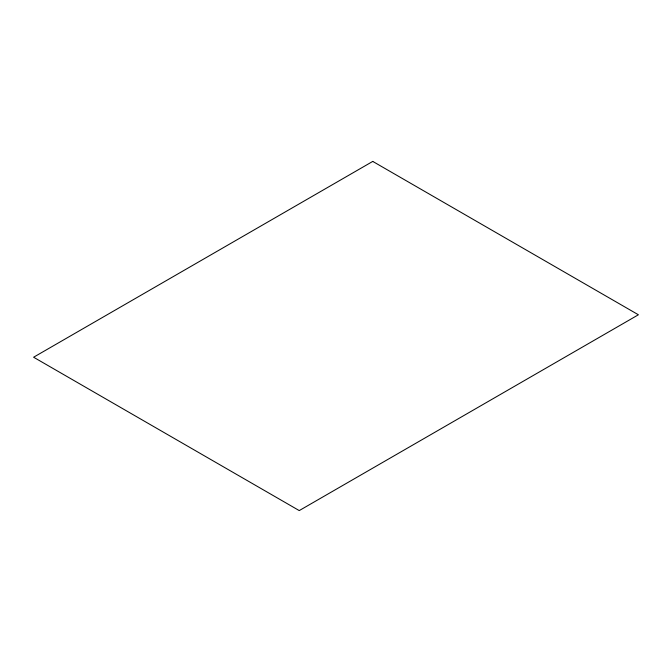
<?xml version="1.0" encoding="UTF-8"?>
<svg xmlns="http://www.w3.org/2000/svg" width="672" height="672" viewBox="0 0 672 672"><rect width="100%" height="100%" fill="white"/><g stroke="black" fill="none" stroke-linecap="round" stroke-linejoin="round"><path stroke-width="1.01" d="M372.758 161.414L33.6 357.227L299.242 510.586L638.4 314.773L372.758 161.414"/></g></svg>
